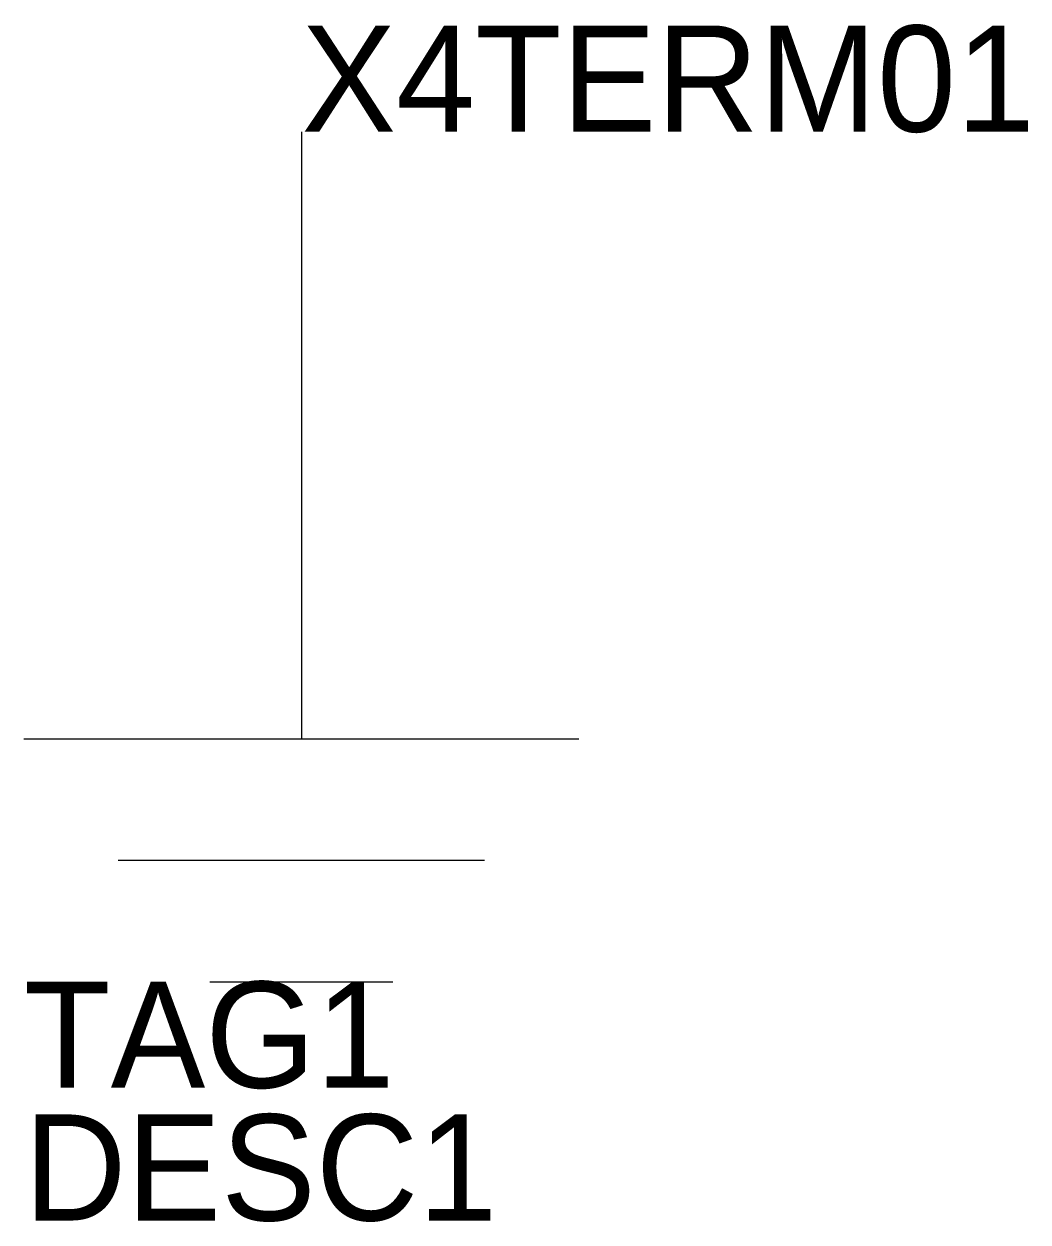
# Model space of a CAD drawing. Extents: x -0.16 to 0.419, y -0.279 to 0.412.
import ezdxf

# ---------------------------------------------------------------- set-up
doc = ezdxf.new("R2010")
doc.units = 0
doc.layers.get('0').update_dxf_attribs({"linetype": 'CONTINUOUS'})

msp = doc.modelspace()

# ---------------------------------------------------------------- linework, layer by layer
for p, q in [((0, 0.35), (0, 0)), ((-0.16, 0), (0.16, 0)), ((-0.1056, -0.07), (0.1056, -0.07)), ((-0.0528, -0.14), (0.0528, -0.14))]:
    msp.add_line(p, q)

# ---------------------------------------------------------------- texts
at = {"flags": 1}
msp.add_attdef('X4TERM01', (0, 0.35), '', height=0.0612, dxfattribs=at)
for tag, p in [('TAG1', (-0.16, -0.2012)), ('DESC1', (-0.16, -0.2777))]:
    msp.add_attdef(tag, p, '', height=0.0612)

doc.saveas('drawing.dxf')
